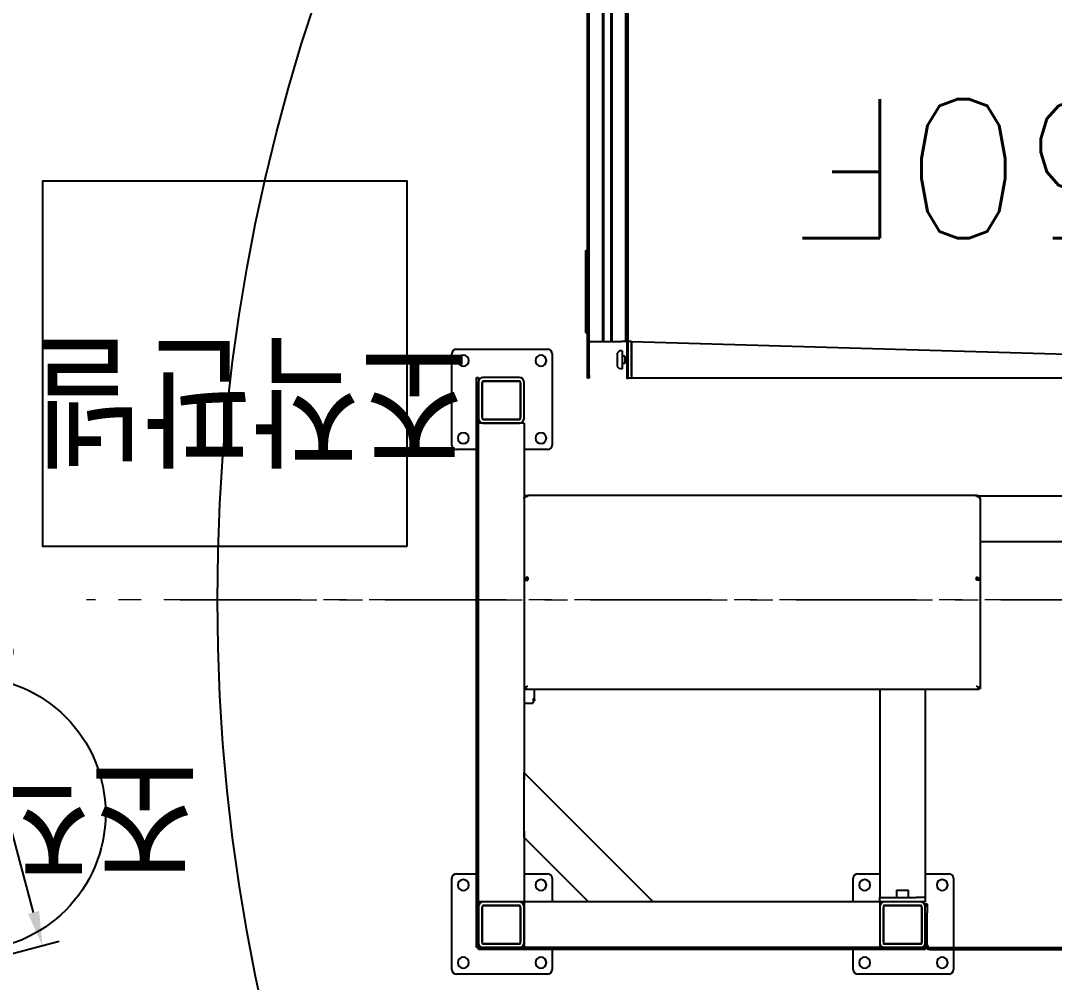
# Model space of a CAD drawing. Header units: millimetres. Extents: x 10462777 to 22643323, y 453826 to 1389191.
# Drawn here: x 11306075 to 11307208, y 596462 to 597516 of the extents above; entities that cross this region are included whole.
import ezdxf
from ezdxf.enums import TextEntityAlignment as Align

# ---------------------------------------------------------------- set-up
doc = ezdxf.new("R2010")
doc.units = ezdxf.units.MM
doc.header["$LTSCALE"] = 200
doc.header["$MEASUREMENT"] = 0
doc.header["$PDMODE"] = 35
doc.header["$PDSIZE"] = -5
doc.linetypes.add('CENTER2', pattern=[1.125, 0.75, -0.125, 0.125, -0.125])
doc.layers.get('0').update_dxf_attribs({"linetype": 'CONTINUOUS'})
doc.layers.get('DEFPOINTS').update_dxf_attribs({"linetype": 'CONTINUOUS'})
for name, color, linetype in [('5', 4, 'CONTINUOUS'), ('7', 7, 'CONTINUOUS'), ('DV1_DEFAULT', 7, 'CONTINUOUS'), ('TEXT', 7, 'CONTINUOUS'), ('ZZ', 7, 'CONTINUOUS')]:
    doc.layers.add(name, color=color, linetype=linetype)
doc.layers.add('LAYOUT', color=8, linetype='CONTINUOUS', lineweight=25)
doc.styles.add('ABB', font='txt.shx ', dxfattribs={"width": 0.8, "bigfont": ' whgtxt.shx'})
doc.styles.add('SEACAD_arial_ttf', font='txt.shx ', dxfattribs={"height": 0.2, "bigfont": ' whgtxt.shx'})
doc.styles.get("Standard").update_dxf_attribs({"font": 'SYMBOL'})
doc.dimstyles.new('ROMANS', dxfattribs={"dimtxt": 2.5, "dimasz": 2.5, "dimexe": 1.25, "dimexo": 0.625, "dimtad": 1, "dimdec": 4, "dimdsep": 46, "dimlunit": 6, "dimtxsty": 'Standard', "dimcen": 2.5, "dimadec": 0, "dimazin": 0, "dimtfac": 1, "dimtdec": 4, "dimtmove": 0, "dimatfit": 3, "dimfxl": 1, "dimtolj": 1, "dimtzin": 0, "dimarcsym": 0})

# ---------------------------------------------------------------- blocks, each defined once
blk = doc.blocks.new('r710ic')
at = {"layer": 'DV1_DEFAULT', "color": 1, "linetype": 'CENTER2', "lineweight": 0}
for p, q in [((272041.4, 102141.4), (272041.4, 106426.5)), ((272041.4, 106323.8), (272041.4, 102038.8))]:
    blk.add_line(p, q, dxfattribs=at)
at = {"layer": 'LAYOUT', "color": 3}
blk.add_circle((272041.4, 104232.6), 2050.1, dxfattribs=at)
blk = doc.blocks.new('*D361')
at = {"layer": '7', "color": 1, "lineweight": -2, "transparency": 16777216}
for p, q in [((11305800.9, 597147), (11305935.7, 597183.1)), ((11306089, 596538.3), (11305927.3, 597142)), ((11305982.1, 596470.8), (11306116.9, 596506.9))]:
    blk.add_line(p, q, dxfattribs=at)
at = {"layer": '7', "color": 1, "transparency": 16777216}
for points in [[(11305933.3, 597143.6), (11305921.2, 597140.4), (11305917.6, 597178.2)], [(11306095.1, 596539.9), (11306083, 596536.7), (11306098.7, 596502.1)]]:
    blk.add_solid(points, dxfattribs=at)
at = {"layer": 'DEFPOINTS', "color": 0, "transparency": 16777216}
for p in [(11305917.6, 597178.2), (11305786.4, 597143.1), (11305967.6, 596466.9)]:
    blk.add_point(p, dxfattribs=at)
at = {"layer": '7', "color": 4, "transparency": 16777216, "insert": (11306040.8, 596848.9), "char_height": 37.5, "attachment_point": 5, "rotation": 285}
blk.add_mtext('\\A1;700', dxfattribs=at)

msp = doc.modelspace()

# ---------------------------------------------------------------- linework, layer by layer
at = {"ltscale": 10, "elevation": 0}
msp.add_lwpolyline([(11306498.81461, 596939.94357), (11306498.81461, 597339.94357), (11306098.81461, 597339.94357), (11306098.81461, 596939.94357)], close=True, dxfattribs=at)
at = {"ltscale": 10}
msp.add_circle((11306017.94684, 596646.67098, 0), 150, dxfattribs=at)
at = {"layer": '5', "color": 252, "linetype": 'Continuous'}
for p, q in [((11306696.26017, 597127.0822, 0), (11306696.26017, 598721.10484, 0)), ((11306698.2602, 597127.0822, 0), (11306698.2602, 598721.10484, 0)), ((11306713.16041, 597164.08272, 0), (11306713.16041, 598684.10431, 0)), ((11306714.16043, 597164.08272, 0), (11306714.16043, 598684.10431, 0)), ((11306722.36054, 597164.08272, 0), (11306722.36054, 598684.10431, 0)), ((11306723.36056, 597164.08272, 0), (11306723.36056, 598684.10431, 0)), ((11306738.26077, 597164.08272, 0), (11306738.26077, 598272.89097, 0)), ((11306739.76079, 597124.88216, 0), (11306739.76079, 598272.89847, 0)), ((11306740.76481, 597124.88216, 0), (11306740.76481, 598272.89847, 0)), ((11306694.26015, 597264.08414, 0), (11306694.26015, 597174.08286, 0)), ((11306694.26015, 597264.08414, 0), (11306696.26017, 597264.08414, 0)), ((11306694.26015, 597174.08286, 0), (11306696.26017, 597174.08286, 0)), ((11306698.2602, 597164.08272, 0), (11306702.76027, 597164.08272, 0)), ((11306702.76027, 597164.08272, 0), (11306713.16041, 597164.08272, 0)), ((11306713.16041, 597164.08272, 0), (11306714.16043, 597164.08272, 0)), ((11306714.16045, 597164.08272, 0), (11306722.36053, 597164.08272, 0)), ((11306722.36054, 597164.08272, 0), (11306723.36056, 597164.08272, 0)), ((11306723.36056, 597164.08272, 0), (11306733.76071, 597164.08272, 0)), ((11306738.26077, 597164.08272, 0), (11306733.76071, 597164.08272, 0)), ((11306744.76486, 597164.08272, 0), (11306740.76481, 597164.08272, 0)), ((11306744.76486, 597129.08222, 0), (11306744.76486, 597164.08272, 0)), ((11306744.76486, 597164.08272, 0), (11307619.91928, 597139.22038, 0)), ((11306744.76486, 597164.08272, 0), (11306744.76486, 597127.0822, 0)), ((11306547.75806, 597050.77234, 0), (11306547.75806, 597150.77376, 0)), ((11306552.75814, 597155.77383, 0), (11306652.75956, 597155.77383, 0)), ((11306657.75963, 597150.77376, 0), (11306657.75963, 597050.77234, 0)), ((11306731.26067, 597153.83258, 0), (11306728.76064, 597151.33254, 0)), ((11306728.76064, 597151.33254, 0), (11306728.76064, 597136.83233, 0)), ((11306734.26071, 597153.83258, 0), (11306731.26067, 597153.83258, 0)), ((11306734.26071, 597153.83258, 0), (11306734.26071, 597135.33231, 0)), ((11306737.26076, 597148.08249, 0), (11306734.26071, 597148.08249, 0)), ((11306734.26071, 597148.08249, 0), (11306734.26071, 597144.08244, 0)), ((11306737.26076, 597148.08249, 0), (11306737.26076, 597144.08244, 0)), ((11306739.76087, 597147.08248, 0), (11306737.26076, 597147.08248, 0)), ((11306737.26076, 597146.46897, 0), (11306739.76087, 597146.46897, 0)), ((11306728.76064, 597136.83233, 0), (11306730.26066, 597135.33231, 0)), ((11306731.26067, 597134.3323, 0), (11306730.26066, 597135.33231, 0)), ((11306737.26076, 597140.08238, 0), (11306734.26071, 597140.08238, 0)), ((11306734.26071, 597135.33231, 0), (11306734.26071, 597134.3323, 0)), ((11306737.26076, 597144.08244, 0), (11306737.26076, 597140.08238, 0)), ((11306737.26076, 597141.6959, 0), (11306739.76087, 597141.6959, 0)), ((11306737.26076, 597141.08239, 0), (11306739.76087, 597141.08239, 0)), ((11306574.75845, 597124.77339, 0), (11306576.75848, 597124.77339, 0)), ((11306574.75845, 597119.77332, 0), (11306574.75845, 597124.77339, 0)), ((11306576.75848, 597124.77339, 0), (11306576.75848, 597119.77332, 0)), ((11306621.75912, 597124.77339, 0), (11306581.75855, 597124.77339, 0)), ((11306696.26017, 597124.08215, 0), (11306696.26017, 597127.0822, 0)), ((11306698.2602, 597124.08215, 0), (11306696.26017, 597124.08215, 0)), ((11306698.2602, 597127.0822, 0), (11306698.2602, 597124.08215, 0)), ((11306734.26071, 597134.3323, 0), (11306731.26067, 597134.3323, 0)), ((11306739.76079, 597124.14448, 0), (11306739.76079, 597124.88232, 0)), ((11306740.76481, 597124.88216, 0), (11306739.76079, 597124.88216, 0)), ((11306740.2608, 597124.14448, 0), (11306740.2608, 597124.88232, 0)), ((11306740.2648, 597124.88216, 0), (11306740.2648, 597124.14448, 0)), ((11306740.76481, 597124.88216, 0), (11306740.76481, 597124.14448, 0)), ((11306744.76486, 597124.08215, 0), (11306740.76481, 597124.08215, 0)), ((11306744.76486, 597127.08216, 0), (11306744.76486, 597129.08222, 0)), ((11306744.76486, 597127.0822, 0), (11306744.76486, 597124.08215, 0)), ((11307624.77736, 597124.08215, 0), (11306744.76486, 597124.08215, 0)), ((11306574.75845, 596504.76458, 0), (11306574.75845, 597119.77332, 0)), ((11306576.75848, 597119.77332, 0), (11306576.75848, 597079.77275, 0)), ((11306576.75848, 596504.76458, 0), (11306576.75848, 597119.77332, 0)), ((11306580.75853, 597119.77332, 0), (11306580.75853, 597079.77275, 0)), ((11306580.75853, 597080.77277, 0), (11306580.75853, 597118.77331, 0)), ((11306621.75912, 597120.77333, 0), (11306581.75855, 597120.77333, 0)), ((11306582.75856, 597120.77333, 0), (11306620.7591, 597120.77333, 0)), ((11306622.75913, 597079.77275, 0), (11306622.75913, 597119.77332, 0)), ((11306622.75913, 597118.77331, 0), (11306622.75913, 597080.77277, 0)), ((11306626.75919, 597079.77275, 0), (11306626.75919, 597119.77332, 0)), ((11306581.75855, 597078.77274, 0), (11306621.75912, 597078.77274, 0)), ((11306620.7591, 597078.77274, 0), (11306582.75856, 597078.77274, 0)), ((11306581.75855, 597074.77268, 0), (11306576.75848, 597074.77268, 0)), ((11306581.75855, 597074.77268, 0), (11306621.75912, 597074.77268, 0)), ((11306621.75912, 597074.77268, 0), (11306581.75855, 597074.77268, 0)), ((11306626.75919, 597074.77268, 0), (11306621.75912, 597074.77268, 0)), ((11306626.75919, 597074.77268, 0), (11306626.75919, 596684.11791, 0)), ((11306574.75845, 597045.77227, 0), (11306552.75814, 597045.77227, 0)), ((11306652.75956, 597045.77227, 0), (11306626.75919, 597045.77227, 0)), ((11306626.75919, 596994.77154, 0), (11306628.1135, 596994.77154, 0)), ((11306626.75919, 596991.7715, 0), (11306626.76383, 596991.7715, 0)), ((11306630.75924, 596995.77156, 0), (11307122.76623, 596995.77156, 0)), ((11306630.75924, 596994.59997, 0), (11306630.75924, 596995.77156, 0)), ((11306630.75924, 596994.46398, 0), (11306630.75924, 596994.59997, 0)), ((11307122.76623, 596995.77156, 0), (11307122.76623, 596994.59997, 0)), ((11307122.76623, 596994.46398, 0), (11307122.76623, 596994.59997, 0)), ((11307581.77275, 596994.77154, 0), (11307125.41002, 596994.77154, 0)), ((11307126.76165, 596991.7715, 0), (11307126.76629, 596991.7715, 0)), ((11307126.76629, 596991.63505, 0), (11307126.76629, 596991.7715, 0)), ((11307126.76629, 596991.63551, 0), (11307126.76629, 596902.96306, 0)), ((11307581.77275, 596944.77083, 0), (11307126.76082, 596944.77083, 0)), ((11306626.75919, 596902.96306, 0), (11306627.7592, 596902.96306, 0)), ((11306626.75919, 596902.63476, 0), (11306630.75924, 596902.63476, 0)), ((11306627.7592, 596902.63455, 0), (11306627.7592, 596902.96306, 0)), ((11306630.75924, 596905.79153, 0), (11306630.75924, 596905.65554, 0)), ((11306630.75924, 596905.65554, 0), (11306630.75924, 596902.82708, 0)), ((11306630.75924, 596902.82708, 0), (11306630.75924, 596902.63476, 0)), ((11307122.76623, 596905.65554, 0), (11307122.76623, 596905.79153, 0)), ((11307122.76623, 596902.82708, 0), (11307122.76623, 596905.65554, 0)), ((11307122.76623, 596902.63476, 0), (11307122.76623, 596902.82708, 0)), ((11307126.76629, 596902.63476, 0), (11307122.76623, 596902.63476, 0)), ((11307125.76627, 596902.63455, 0), (11307125.76627, 596902.96306, 0)), ((11307125.76627, 596902.96306, 0), (11307126.76629, 596902.96306, 0)), ((11307126.76629, 596902.63455, 0), (11307126.76629, 596902.96306, 0)), ((11307126.76629, 596902.63476, 0), (11307126.76629, 596783.63507, 0)), ((11306626.75919, 596783.63507, 0), (11306627.11339, 596783.63507, 0)), ((11306628.89486, 596784.76998, 0), (11306630.75924, 596786.63311, 0)), ((11306628.89611, 596784.76873, 0), (11306630.75924, 596786.63311, 0)), ((11307124.62937, 596784.76873, 0), (11307122.76623, 596786.63311, 0)), ((11307124.63061, 596784.76998, 0), (11307122.76623, 596786.63311, 0)), ((11307126.76629, 596783.63507, 0), (11307126.41208, 596783.63507, 0)), ((11306627.7612, 596782.63306, 0), (11306627.7612, 596782.98726, 0)), ((11307125.76427, 596782.63306, 0), (11306627.7612, 596782.63306, 0)), ((11306638.32789, 596769.97546, 0), (11306638.32789, 596782.63311, 0)), ((11307016.76473, 596782.62837, 0), (11307016.76473, 596554.76529, 0)), ((11307066.76544, 596782.62837, 0), (11307066.76544, 596554.76529, 0)), ((11307125.76427, 596782.63306, 0), (11307125.76427, 596782.98726, 0)), ((11306634.94917, 596767.26831, 0), (11306626.75883, 596767.26831, 0)), ((11306626.75919, 596627.54836, 0), (11306626.75919, 596549.76522, 0)), ((11306552.75814, 596580.76566, 0), (11306574.75845, 596580.76566, 0)), ((11306626.75919, 596580.76566, 0), (11306652.75956, 596580.76566, 0)), ((11306992.76439, 596580.76566, 0), (11307016.76629, 596580.76566, 0)), ((11307066.76544, 596580.76566, 0), (11307092.76581, 596580.76566, 0)), ((11306547.75806, 596475.76417, 0), (11306547.75806, 596575.76559, 0)), ((11306657.75963, 596575.76559, 0), (11306657.75963, 596549.76522, 0)), ((11306987.76431, 596549.76522, 0), (11306987.76431, 596575.76559, 0)), ((11307097.76588, 596575.76559, 0), (11307097.76588, 596499.76608, 0)), ((11306581.75855, 596549.76522, 0), (11306576.75848, 596549.76522, 0)), ((11306621.75912, 596549.76522, 0), (11306581.75855, 596549.76522, 0)), ((11306621.75912, 596549.76522, 0), (11306581.75855, 596549.76522, 0)), ((11306621.75912, 596545.76517, 0), (11306581.75855, 596545.76517, 0)), ((11306582.75856, 596545.76517, 0), (11306620.7591, 596545.76517, 0)), ((11306626.75919, 596549.76522, 0), (11306621.75912, 596549.76522, 0)), ((11306697.47207, 596549.76522, 0), (11306626.75919, 596549.76522, 0)), ((11306626.75919, 596549.76522, 0), (11306626.75919, 596544.76515, 0)), ((11307016.76473, 596549.76522, 0), (11306768.18495, 596549.76522, 0)), ((11307016.76473, 596549.76522, 0), (11307016.76473, 596554.76529, 0)), ((11307016.76473, 596554.76529, 0), (11307026.76487, 596554.76529, 0)), ((11307016.76473, 596549.76522, 0), (11307016.76473, 596544.76515, 0)), ((11307021.76466, 596549.76522, 0), (11307016.76473, 596549.76522, 0)), ((11307061.76537, 596549.76522, 0), (11307021.7648, 596549.76522, 0)), ((11307061.76537, 596545.76517, 0), (11307021.7648, 596545.76517, 0)), ((11307022.76481, 596545.76517, 0), (11307060.76535, 596545.76517, 0)), ((11307026.76487, 596554.76529, 0), (11307056.76529, 596554.76529, 0)), ((11307066.76544, 596554.76529, 0), (11307056.76529, 596554.76529, 0)), ((11307066.76544, 596549.76522, 0), (11307061.76551, 596549.76522, 0)), ((11307066.76544, 596554.76529, 0), (11307066.76544, 596549.76522, 0)), ((11307066.76544, 596547.76519, 0), (11307068.76547, 596547.76519, 0)), ((11307066.76544, 596547.76519, 0), (11307066.76544, 596544.76523, 0)), ((11307068.76547, 596547.76519, 0), (11307068.76547, 596537.76505, 0)), ((11306576.75848, 596544.76515, 0), (11306576.75848, 596504.76458, 0)), ((11306580.75853, 596544.76515, 0), (11306580.75853, 596504.76458, 0)), ((11306580.75853, 596505.7646, 0), (11306580.75853, 596543.76514, 0)), ((11306622.75913, 596504.76458, 0), (11306622.75913, 596544.76515, 0)), ((11306622.75913, 596543.76514, 0), (11306622.75913, 596505.7646, 0)), ((11306626.75919, 596544.76515, 0), (11306626.75919, 596504.76458, 0)), ((11306626.75919, 596504.76458, 0), (11306626.75919, 596544.76515, 0)), ((11307016.76473, 596544.76515, 0), (11307016.76473, 596504.76458, 0)), ((11307016.76473, 596544.76515, 0), (11307016.76473, 596504.76458, 0)), ((11307020.76478, 596544.76515, 0), (11307020.76478, 596504.76458, 0)), ((11307020.76478, 596505.7646, 0), (11307020.76478, 596543.76514, 0)), ((11307062.76538, 596504.76458, 0), (11307062.76538, 596544.76515, 0)), ((11307062.76538, 596543.76514, 0), (11307062.76538, 596505.7646, 0)), ((11307066.76544, 596504.76458, 0), (11307066.76544, 596544.76515, 0)), ((11307066.76544, 596502.76456, 0), (11307066.76544, 596537.76505, 0)), ((11307068.76547, 596502.76456, 0), (11307068.76547, 596537.76505, 0)), ((11306574.75845, 596499.76451, 0), (11306574.75845, 596504.76458, 0)), ((11306576.75848, 596499.76451, 0), (11306576.75848, 596504.76458, 0)), ((11306581.75855, 596503.76457, 0), (11306621.75912, 596503.76457, 0)), ((11306620.7591, 596503.76457, 0), (11306582.75856, 596503.76457, 0)), ((11306626.75919, 596504.76458, 0), (11306626.75919, 596499.76451, 0)), ((11307016.76473, 596504.76458, 0), (11307016.76473, 596499.76451, 0)), ((11307021.7648, 596503.76457, 0), (11307061.76537, 596503.76457, 0)), ((11307060.76535, 596503.76457, 0), (11307022.76481, 596503.76457, 0)), ((11306576.75848, 596499.76451, 0), (11306574.75845, 596499.76451, 0)), ((11306576.75848, 596497.76448, 0), (11306576.75848, 596499.76451, 0)), ((11306576.75848, 596499.76451, 0), (11306581.75855, 596499.76451, 0)), ((11306581.75855, 596497.76448, 0), (11306576.75848, 596497.76448, 0)), ((11306581.75855, 596499.76451, 0), (11306621.75912, 596499.76451, 0)), ((11307061.76537, 596499.76451, 0), (11306581.75855, 596499.76451, 0)), ((11307061.76537, 596497.76448, 0), (11306581.75855, 596497.76448, 0)), ((11306657.75963, 596497.76605, 0), (11306657.75963, 596475.76417, 0)), ((11306987.76431, 596475.76417, 0), (11306987.76431, 596497.76605, 0)), ((11307021.7648, 596499.76451, 0), (11307061.76537, 596499.76451, 0)), ((11307066.76544, 596499.76451, 0), (11307061.76537, 596499.76451, 0)), ((11307066.76544, 596497.76448, 0), (11307061.76537, 596497.76448, 0)), ((11307066.76544, 596499.76451, 0), (11307066.76544, 596497.76448, 0)), ((11307071.76551, 596499.76451, 0), (11307488.00048, 596499.76451, 0)), ((11307071.76551, 596497.76448, 0), (11307489.40316, 596497.76448, 0)), ((11307097.76588, 596497.76605, 0), (11307097.76588, 596475.76417, 0)), ((11306652.75956, 596470.7641, 0), (11306552.75814, 596470.7641, 0)), ((11307092.76581, 596470.7641, 0), (11306992.76439, 596470.7641, 0))]:
    msp.add_line(p, q, dxfattribs=at)
at = {"layer": '5', "color": 163, "linetype": 'Continuous'}
for p, q in [((11306626.75919, 596691.18859, 0), (11306768.18255, 596549.76522, 0)), ((11306626.75919, 596684.11742, 0), (11306626.75919, 596691.18859, 0)), ((11306626.75919, 596627.54807, 0), (11306626.75919, 596684.11742, 0)), ((11306626.75919, 596620.47691, 0), (11306626.75919, 596627.54807, 0)), ((11306697.47087, 596549.76522, 0), (11306626.75919, 596620.47691, 0)), ((11306704.54204, 596549.76522, 0), (11306697.47087, 596549.76522, 0)), ((11306761.11138, 596549.76522, 0), (11306704.54204, 596549.76522, 0)), ((11306768.18255, 596549.76522, 0), (11306761.11138, 596549.76522, 0))]:
    msp.add_line(p, q, dxfattribs=at)
at = {"layer": '5', "color": 60, "linetype": 'Continuous'}
for p, q in [((11307035.26499, 596562.76541, 0), (11307035.26499, 596554.76529, 0)), ((11307035.26499, 596562.76541, 0), (11307048.26517, 596562.76541, 0)), ((11307048.26517, 596554.76529, 0), (11307048.26517, 596562.76541, 0))]:
    msp.add_line(p, q, dxfattribs=at)
at = {"layer": '5', "color": 252, "linetype": 'Continuous', "extrusion": (0, 0, -1)}
for centre in [(-11306560.25824, 597143.27365, 0), (-11306645.25945, 597143.27365, 0), (-11306560.25824, 597058.27245, 0), (-11306645.25945, 597058.27245, 0), (-11306560.25824, 596568.26549, 0), (-11306645.25945, 596568.26549, 0), (-11307000.26449, 596568.26549, 0), (-11307085.2657, 596568.26549, 0), (-11306560.25824, 596483.26428, 0), (-11306645.25945, 596483.26428, 0), (-11307000.26449, 596483.26428, 0), (-11307085.2657, 596483.26428, 0)]:
    msp.add_circle(centre, 6.00009, dxfattribs=at)
at = {"layer": '5', "color": 252, "linetype": 'Continuous'}
for centre, radius, start, end in [((11306552.75814, 597150.77376, 0), 5.00007, 90, 180), ((11306652.75956, 597150.77376, 0), 5.00007, 0, 90), ((11306581.75855, 597119.77332, 0), 5.00007, 90, 180), ((11306621.75912, 597119.77332, 0), 5.00007, 0, 90), ((11306581.75855, 597119.77332, 0), 1.00001, 90, 180), ((11306582.75856, 597118.77331, 0), 2.00003, 90, 180), ((11306620.7591, 597118.77331, 0), 2.00003, 0, 90), ((11306621.75912, 597119.77332, 0), 1.00001, 0, 90), ((11306581.75855, 597079.77275, 0), 5.00007, 180, 270), ((11306582.75856, 597080.77277, 0), 2.00003, 180, 270), ((11306581.75855, 597079.77275, 0), 1.00001, 180, 270), ((11306620.7591, 597080.77277, 0), 2.00003, 270, 0), ((11306621.75912, 597079.77275, 0), 1.00001, 270, 0), ((11306621.75912, 597079.77275, 0), 5.00007, 270, 0), ((11306552.75814, 597050.77234, 0), 5.00007, 180, 270), ((11306652.75956, 597050.77234, 0), 5.00007, 270, 0), ((11306552.75814, 596575.76559, 0), 5.00007, 90, 180), ((11306652.75956, 596575.76559, 0), 5.00007, 0, 90), ((11306992.76439, 596575.76559, 0), 5.00007, 90, 180), ((11307092.76581, 596575.76559, 0), 5.00007, 0, 90), ((11306581.75855, 596544.76515, 0), 5.00007, 90, 180), ((11306581.75855, 596544.76515, 0), 1.00001, 90, 180), ((11306582.75856, 596543.76514, 0), 2.00003, 90, 180), ((11306620.7591, 596543.76514, 0), 2.00003, 0, 90), ((11306621.75912, 596544.76515, 0), 5.00007, 0, 90), ((11306621.75912, 596544.76515, 0), 1.00001, 0, 90), ((11307021.7648, 596544.76515, 0), 5.00007, 90, 180), ((11307021.7648, 596544.76515, 0), 1.00001, 90, 180), ((11307022.76481, 596543.76514, 0), 2.00003, 90, 180), ((11307060.76535, 596543.76514, 0), 2.00003, 0, 90), ((11307061.76537, 596544.76515, 0), 5.00007, 0, 90), ((11307061.76537, 596544.76515, 0), 1.00001, 0, 90), ((11306581.75855, 596504.76458, 0), 5.00007, 180, 270), ((11306582.75856, 596505.7646, 0), 2.00003, 180, 270), ((11306581.75855, 596504.76458, 0), 1.00001, 180, 270), ((11306620.7591, 596505.7646, 0), 2.00003, 270, 0), ((11306621.75912, 596504.76458, 0), 1.00001, 270, 0), ((11306621.75912, 596504.76458, 0), 5.00007, 270, 0), ((11307021.7648, 596504.76458, 0), 5.00007, 180, 270), ((11307022.76481, 596505.7646, 0), 2.00003, 180, 270), ((11307021.7648, 596504.76458, 0), 1.00001, 180, 270), ((11307060.76535, 596505.7646, 0), 2.00003, 270, 0), ((11307061.76537, 596504.76458, 0), 5.00007, 270, 0), ((11307061.76537, 596504.76458, 0), 1.00001, 270, 0), ((11307071.76551, 596502.76456, 0), 5.00007, 180, 270), ((11307071.76551, 596502.76456, 0), 3.00004, 180, 270), ((11306552.75814, 596475.76417, 0), 5.00007, 180, 270), ((11306652.75956, 596475.76417, 0), 5.00007, 270, 0), ((11306992.76439, 596475.76417, 0), 5.00007, 180, 270), ((11307092.76581, 596475.76417, 0), 5.00007, 270, 0)]:
    msp.add_arc(centre, radius, start, end, dxfattribs=at)
at = {"layer": '5', "color": 252, "linetype": 'Continuous', "extrusion": (0, 0, -1)}
for centre, radius, start, end in [((-11306740.2628, 597124.14448, 0), 0.50201, 180, 0), ((-11306740.2628, 597124.14448, 0), 0.002, 180, 359.99999979), ((-11306630.75924, 596991.7715, 0), 4.00006, 0, 90), ((-11306630.75924, 596991.7715, 0), 3.00004, 52.52053883, 90), ((-11307122.76623, 596991.7715, 0), 4.00006, 90, 180), ((-11307122.76623, 596991.7715, 0), 3.00004, 90, 127.47802872)]:
    msp.add_arc(centre, radius, start, end, dxfattribs=at)
at = {"layer": '5', "color": 252, "linetype": 'Continuous'}
for centre, major_axis, start_param, end_param in [((11306630.75924, 596991.63551, 0), (4.00006, 0), 1.5707963268, 3.1415926536), ((11307122.76623, 596991.63551, 0), (4.00006, 0), 0, 1.5707963268), ((11306630.75924, 596902.96306, 0), (4.00006, 0), 1.5707963268, 3.1415926536), ((11306630.75924, 596902.96306, 0), (3.00004, 0), 1.5707963268, 3.1415926536), ((11307122.76623, 596902.96306, 0), (-4.00006, 0), 3.1415926536, 4.7123889804), ((11307122.76623, 596902.96306, 0), (-3.00004, 0), 3.1415926536, 4.7123889804)]:
    msp.add_ellipse(centre, major_axis=major_axis, ratio=0.7071067812, start_param=start_param, end_param=end_param, dxfattribs=at)
for points, knots in [([(11306628.89486, 596784.76998, 0), (11306628.79681, 596784.88907, 0), (11306628.6822, 596784.99063, 0), (11306628.44476, 596785.15054, 0), (11306628.31951, 596785.21045, 0), (11306628.07639, 596785.28266, 0), (11306627.95501, 596785.29549, 0), (11306627.73345, 596785.27022, 0), (11306627.62993, 596785.23251, 0), (11306627.44999, 596785.11443, 0), (11306627.37118, 596785.03271, 0), (11306627.24197, 596784.83268, 0), (11306627.18977, 596784.71179, 0), (11306627.11414, 596784.4364, 0), (11306627.09025, 596784.27944, 0), (11306627.07642, 596783.95388, 0), (11306627.08696, 596783.78743, 0), (11306627.11339, 596783.63507, 0)], [0, 0, 0, 0, 0.125, 0.125, 0.25, 0.25, 0.375, 0.375, 0.5, 0.5, 0.625, 0.625, 0.75, 0.75, 0.875, 0.875, 1, 1, 1, 1]), ([(11306627.7612, 596782.98726, 0), (11306627.83734, 596782.97406, 0), (11306627.91569, 596782.96489, 0), (11306628.07733, 596782.95464, 0), (11306628.16073, 596782.95376, 0), (11306628.40376, 596782.96398, 0), (11306628.56103, 596782.9876, 0), (11306628.83948, 596783.06407, 0), (11306628.95828, 596783.1154, 0), (11306629.16053, 596783.24624, 0), (11306629.24097, 596783.32413, 0), (11306629.35962, 596783.50565, 0), (11306629.3964, 596783.60647, 0), (11306629.42179, 596783.83164, 0), (11306629.40908, 596783.94962, 0), (11306629.29925, 596784.31845, 0), (11306629.13508, 596784.57198, 0), (11306628.89611, 596784.76873, 0)], [0, 0, 0, 0, 0.0625, 0.0625, 0.125, 0.125, 0.25, 0.25, 0.375, 0.375, 0.5, 0.5, 0.625, 0.625, 0.75, 0.75, 1, 1, 1, 1]), ([(11306628.35412, 596785.18139, 0), (11306628.3192, 596785.15221, 0), (11306628.28715, 596785.11783, 0), (11306628.1562, 596784.94428, 0), (11306628.0892, 596784.75762, 0), (11306628.02859, 596784.44492, 0), (11306628.01509, 596784.33627, 0), (11306627.99997, 596784.10929, 0), (11306627.99879, 596783.99228, 0), (11306628.00381, 596783.87952, 0)], [0, 0, 0, 0, 0.1244606931, 0.1244606931, 0.5622303465, 0.5622303465, 0.7811151733, 0.7811151733, 1, 1, 1, 1]), ([(11306628.00565, 596783.87768, 0), (11306628.23542, 596783.86744, 0), (11306628.46703, 596783.88227, 0), (11306628.88413, 596783.96317, 0), (11306629.06901, 596784.02961, 0), (11306629.2416, 596784.15908, 0), (11306629.27556, 596784.19042, 0), (11306629.30457, 596784.22453, 0)], [0, 0, 0, 0, 0.4387153886, 0.4387153886, 0.8774307772, 0.8774307772, 1, 1, 1, 1]), ([(11307124.62937, 596784.76873, 0), (11307124.51028, 596784.67069, 0), (11307124.40871, 596784.55607, 0), (11307124.2488, 596784.31863, 0), (11307124.1889, 596784.19338, 0), (11307124.11668, 596783.95026, 0), (11307124.10386, 596783.82888, 0), (11307124.12913, 596783.60732, 0), (11307124.16683, 596783.5038, 0), (11307124.28492, 596783.32386, 0), (11307124.36664, 596783.24505, 0), (11307124.56667, 596783.11584, 0), (11307124.68756, 596783.06364, 0), (11307124.96295, 596782.98801, 0), (11307125.11991, 596782.96412, 0), (11307125.44547, 596782.95029, 0), (11307125.61192, 596782.96084, 0), (11307125.76427, 596782.98726, 0)], [0, 0, 0, 0, 0.125, 0.125, 0.25, 0.25, 0.375, 0.375, 0.5, 0.5, 0.625, 0.625, 0.75, 0.75, 0.875, 0.875, 1, 1, 1, 1]), ([(11307124.21795, 596784.22799, 0), (11307124.24714, 596784.19307, 0), (11307124.28152, 596784.16102, 0), (11307124.45507, 596784.03007, 0), (11307124.64172, 596783.96307, 0), (11307124.95442, 596783.90246, 0), (11307125.06308, 596783.88896, 0), (11307125.29005, 596783.87384, 0), (11307125.40706, 596783.87266, 0), (11307125.51983, 596783.87768, 0)], [0, 0, 0, 0, 0.1244606931, 0.1244606931, 0.5622303466, 0.5622303466, 0.7811151733, 0.7811151733, 1, 1, 1, 1]), ([(11307126.41208, 596783.63507, 0), (11307126.42529, 596783.71121, 0), (11307126.43445, 596783.78956, 0), (11307126.4447, 596783.9512, 0), (11307126.44559, 596784.0346, 0), (11307126.43537, 596784.27763, 0), (11307126.41175, 596784.4349, 0), (11307126.33527, 596784.71335, 0), (11307126.28394, 596784.83215, 0), (11307126.1531, 596785.0344, 0), (11307126.07521, 596785.11484, 0), (11307125.8937, 596785.23349, 0), (11307125.79287, 596785.27027, 0), (11307125.56771, 596785.29566, 0), (11307125.44973, 596785.28295, 0), (11307125.0809, 596785.17312, 0), (11307124.82736, 596785.00895, 0), (11307124.63061, 596784.76998, 0)], [0, 0, 0, 0, 0.0625, 0.0625, 0.125, 0.125, 0.25, 0.25, 0.375, 0.375, 0.5, 0.5, 0.625, 0.625, 0.75, 0.75, 1, 1, 1, 1]), ([(11307125.52166, 596783.87952, 0), (11307125.53191, 596784.10929, 0), (11307125.51708, 596784.3409, 0), (11307125.43617, 596784.75801, 0), (11307125.36974, 596784.94288, 0), (11307125.24026, 596785.11547, 0), (11307125.20893, 596785.14943, 0), (11307125.17482, 596785.17844, 0)], [0, 0, 0, 0, 0.4387153886, 0.4387153886, 0.8774307772, 0.8774307772, 1, 1, 1, 1])]:
    msp.add_open_spline(points, degree=3, knots=knots, dxfattribs=at)
for points, degree in [([(11306627.11339, 596783.63507, 0), (11306627.7592, 596783.63507, 0)], 1), ([(11306627.7592, 596783.63507, 0), (11306627.83755, 596783.71337, 0), (11306627.91917, 596783.79494, 0), (11306628.00381, 596783.87952, 0)], 3), ([(11306627.7612, 596783.63307, 0), (11306627.8395, 596783.71143, 0), (11306627.92107, 596783.79305, 0), (11306628.00565, 596783.87768, 0)], 3), ([(11306627.7612, 596782.98726, 0), (11306627.7612, 596783.63307, 0)], 1), ([(11307125.76427, 596783.63307, 0), (11307125.68597, 596783.71143, 0), (11307125.60441, 596783.79305, 0), (11307125.51983, 596783.87768, 0)], 3), ([(11307125.76627, 596783.63507, 0), (11307125.68792, 596783.71337, 0), (11307125.6063, 596783.79494, 0), (11307125.52166, 596783.87952, 0)], 3), ([(11307125.76427, 596782.98726, 0), (11307125.76427, 596783.63307, 0)], 1), ([(11307126.41208, 596783.63507, 0), (11307125.76627, 596783.63507, 0)], 1)]:
    msp.add_open_spline(points, degree=degree, dxfattribs=at)
for points, weights, knots in [([(11306636.86341, 596772.26838, 0), (11306636.66845, 596771.8996, 0), (11306636.64664, 596771.53306, 0), (11306636.74218, 596771.17323, 0), (11306637.37427, 596768.79282, 0), (11306636.67426, 596767.26831, 0), (11306634.94917, 596767.26831, 0)], [1, 0.995940779772, 0.995940779772, 1, 0.853808943798, 0.853808943798, 1], [0, 0, 0, 0, 0.5, 0.5, 0.5, 1, 1, 1, 1]), ([(11306636.86341, 596772.26838, 0), (11306637.12418, 596772.54409, 0), (11306637.35462, 596772.53431, 0), (11306637.55195, 596772.31841, 0), (11306638.15316, 596771.6606, 0), (11306638.42634, 596771.0719, 0), (11306638.29745, 596770.63332, 0)], [1, 0.995940779772, 0.995940779772, 1, 0.92690424795, 0.8903564839, 0.890356707849], [0, 0, 0, 0, 0.6666659858, 0.6666659858, 0.6666659858, 1, 1, 1, 1])]:
    msp.add_rational_spline(points, weights, degree=3, knots=knots, dxfattribs=at)

# ---------------------------------------------------------------- block references
at = {"layer": 'LAYOUT', "color": 2, "rotation": 89.99999999999999}
msp.add_blockref('r710ic', (11412573.40786, 324839.74027, 0), dxfattribs=at)

# ---------------------------------------------------------------- texts
at = {"layer": 'TEXT', "lineweight": -3, "style": 'ABB', "width": 0.85}
for p in [(11306565.86581, 597168.32364), (11306270.11183, 596714.69764, 0)]:
    msp.add_text('조작판넬', height=132, rotation=180, dxfattribs=at).set_placement(p)
at = {"layer": 'ZZ', "color": 7, "linetype": 'Continuous', "ltscale": 25.4, "style": 'SEACAD_arial_ttf'}
msp.add_text('M710Ic/50F', height=152.4, rotation=180, dxfattribs=at).set_placement((11308166.54196, 597277.62923, 0), align=Align.TOP_LEFT)

# ---------------------------------------------------------------- dimensions: what is measured, and where the dimension line sits
at = {"layer": '7'}
dim = msp.add_linear_dim(base=(11305917.57351, 597178.21938, 0), p1=(11305967.57162, 596466.923, 0), p2=(11305786.39828, 597143.07108, 0), angle=104.99999999, dimstyle='ROMANS', override={"dimscale": 15, "dimexo": 1, "dimgap": 1, "dimclrd": 1, "dimclre": 1, "dimclrt": 4, "dimadec": 4, "dimazin": 2}, dxfattribs=at)
dim.commit()
dim.dimension.update_dxf_attribs({"geometry": '*D361', "text_midpoint": (11306040.76018, 596848.88048, 0)})

doc.saveas('drawing.dxf')
